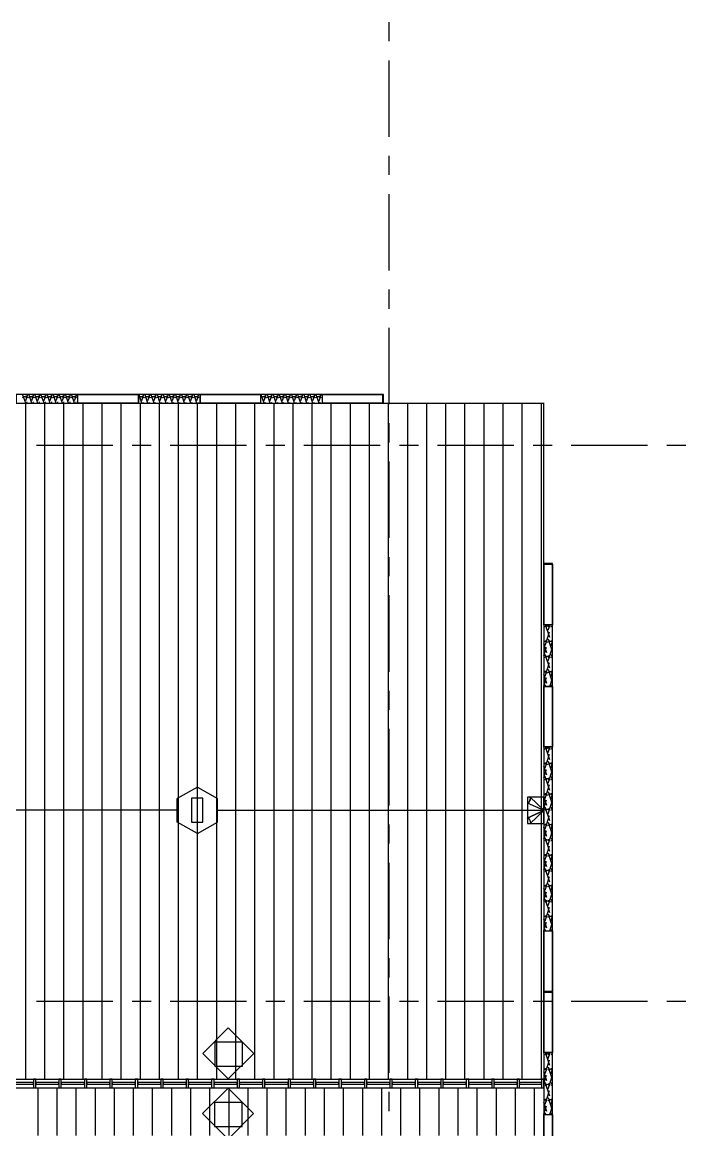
# Model space of a CAD drawing. Extents: x 0 to 3024, y 0 to 2160.
# Drawn here: x 1396 to 1708, y 646 to 1168 of the extents above; entities that cross this region are included whole.
import ezdxf

# ---------------------------------------------------------------- set-up
doc = ezdxf.new("R2010")
doc.units = 0
doc.layers.add('CTR-1st_Phase-Structure_S213-THIRD_FLOOR_FRAMING_PLAN', color=7, linetype='CONTINUOUS')

msp = doc.modelspace()

# ---------------------------------------------------------------- linework, layer by layer
at = {"layer": 'CTR-1st_Phase-Structure_S213-THIRD_FLOOR_FRAMING_PLAN', "color": 1}
for points in [[(1568.579961, 1159.260025), (1568.579961, 1168.260025)], [(1568.579961, 1114.260026), (1568.579961, 1150.260025)], [(1568.579961, 1096.260027), (1568.579961, 1105.260026)], [(1568.579961, 1051.260028), (1568.579961, 1087.260027)], [(1568.579961, 1033.260028), (1568.579961, 1042.260028)], [(1568.579961, 988.260029), (1568.579961, 1024.260028)], [(1397.279965, 692.820037), (1397.279965, 966.30003), (1397.279965, 988.800029)], [(1406.279965, 692.820037), (1406.279965, 966.30003), (1406.279965, 988.800029)], [(1415.279965, 692.820037), (1415.279965, 966.30003), (1415.279965, 988.800029)], [(1424.279964, 692.820037), (1424.279964, 966.30003), (1424.279964, 988.800029)], [(1433.279964, 692.820037), (1433.279964, 966.30003), (1433.279964, 988.800029)], [(1442.279964, 692.820037), (1442.279964, 966.30003), (1442.279964, 988.800029)], [(1451.279964, 692.820037), (1451.279964, 966.30003), (1451.279964, 988.800029)], [(1460.279963, 692.820037), (1460.279963, 966.30003), (1460.279963, 988.800029)], [(1469.279963, 692.820037), (1469.279963, 966.30003), (1469.279963, 988.800029)], [(1478.279963, 692.820037), (1478.279963, 966.30003), (1478.279963, 988.800029)], [(1487.279963, 692.820037), (1487.279963, 966.30003), (1487.279963, 988.800029)], [(1496.279963, 692.820037), (1496.279963, 966.30003), (1496.279963, 988.800029)], [(1505.279962, 692.820037), (1505.279962, 966.30003), (1505.279962, 988.800029)], [(1514.279962, 692.820037), (1514.279962, 966.30003), (1514.279962, 988.800029)], [(1523.279962, 692.820037), (1523.279962, 966.30003), (1523.279962, 988.800029)], [(1532.279962, 692.820037), (1532.279962, 966.30003), (1532.279962, 988.800029)], [(1541.279961, 692.820037), (1541.279961, 966.30003), (1541.279961, 988.800029)], [(1550.279961, 692.820037), (1550.279961, 966.30003), (1550.279961, 988.800029)], [(1559.279961, 692.820037), (1559.279961, 966.30003), (1559.279961, 988.800029)], [(1568.279961, 692.820037), (1568.279961, 966.30003), (1568.279961, 988.800029)], [(1577.279961, 692.820037), (1577.279961, 966.30003), (1577.279961, 988.800029)], [(1586.27996, 692.820037), (1586.27996, 966.30003), (1586.27996, 988.800029)], [(1595.27996, 692.820037), (1595.27996, 966.30003), (1595.27996, 988.800029)], [(1604.27996, 692.820037), (1604.27996, 966.30003), (1604.27996, 988.800029)], [(1613.27996, 692.820037), (1613.27996, 966.30003), (1613.27996, 988.800029)], [(1622.279959, 692.820037), (1622.279959, 966.30003), (1622.279959, 988.800029)], [(1631.279959, 692.820037), (1631.279959, 966.30003), (1631.279959, 988.800029)], [(1640.279959, 692.820037), (1640.279959, 966.30003), (1640.279959, 988.800029)], [(1568.579961, 970.26003), (1568.579961, 979.26003)], [(1438.379964, 968.76003), (1402.379965, 968.76003)], [(1456.379964, 968.76003), (1447.379964, 968.76003)], [(1501.379962, 968.76003), (1465.379963, 968.76003)], [(1519.379962, 968.76003), (1510.379962, 968.76003)], [(1564.379961, 968.76003), (1528.379962, 968.76003)], [(1582.37996, 968.76003), (1573.379961, 968.76003)], [(1627.379959, 968.76003), (1591.37996, 968.76003)], [(1645.379959, 968.76003), (1636.379959, 968.76003)], [(1690.379958, 968.76003), (1654.379959, 968.76003)], [(1708.379957, 968.76003), (1699.379958, 968.76003)], [(1568.579961, 925.260031), (1568.579961, 961.26003)], [(1568.579961, 907.260031), (1568.579961, 916.260031)], [(1568.579961, 862.260032), (1568.579961, 898.260032)], [(1568.579961, 844.260033), (1568.579961, 853.260033)], [(1568.579961, 799.260034), (1568.579961, 835.260033)], [(1568.579961, 781.260034), (1568.579961, 790.260034)], [(1568.579961, 736.260036), (1568.579961, 772.260035)], [(1568.579961, 718.260036), (1568.579961, 727.260036)], [(1438.379964, 706.800036), (1402.379965, 706.800036)], [(1456.379964, 706.800036), (1447.379964, 706.800036)], [(1501.379962, 706.800036), (1465.379963, 706.800036)], [(1519.379962, 706.800036), (1510.379962, 706.800036)], [(1564.379961, 706.800036), (1528.379962, 706.800036)], [(1568.579961, 673.260037), (1568.579961, 709.260036)], [(1582.37996, 706.800036), (1573.379961, 706.800036)], [(1627.379959, 706.800036), (1591.37996, 706.800036)], [(1645.379959, 706.800036), (1636.379959, 706.800036)], [(1690.379958, 706.800036), (1654.379959, 706.800036)], [(1708.379957, 706.800036), (1699.379958, 706.800036)], [(1397.279965, 670.320037), (1397.279965, 692.820037)], [(1406.279965, 670.320037), (1406.279965, 692.820037)], [(1415.279965, 670.320037), (1415.279965, 692.820037)], [(1424.279964, 670.320037), (1424.279964, 692.820037)], [(1433.279964, 670.320037), (1433.279964, 692.820037)], [(1442.279964, 670.320037), (1442.279964, 692.820037)], [(1451.279964, 670.320037), (1451.279964, 692.820037)], [(1460.279963, 670.320037), (1460.279963, 692.820037)], [(1469.279963, 670.320037), (1469.279963, 692.820037)], [(1478.279963, 670.320037), (1478.279963, 692.820037)], [(1487.279963, 670.320037), (1487.279963, 692.820037)], [(1496.279963, 670.320037), (1496.279963, 692.820037)], [(1505.279962, 670.320037), (1505.279962, 692.820037)], [(1514.279962, 670.320037), (1514.279962, 692.820037)], [(1523.279962, 670.320037), (1523.279962, 692.820037)], [(1532.279962, 670.320037), (1532.279962, 692.820037)], [(1541.279961, 670.320037), (1541.279961, 692.820037)], [(1550.279961, 670.320037), (1550.279961, 692.820037)], [(1559.279961, 670.320037), (1559.279961, 692.820037)], [(1568.279961, 670.320037), (1568.279961, 692.820037)], [(1577.279961, 670.320037), (1577.279961, 692.820037)], [(1586.27996, 670.320037), (1586.27996, 692.820037)], [(1595.27996, 670.320037), (1595.27996, 692.820037)], [(1604.27996, 670.320037), (1604.27996, 692.820037)], [(1613.27996, 670.320037), (1613.27996, 692.820037)], [(1622.279959, 670.320037), (1622.279959, 692.820037)], [(1631.279959, 670.320037), (1631.279959, 692.820037)], [(1640.279959, 670.320037), (1640.279959, 692.820037)], [(1402.919965, 666.180037), (1402.919965, 643.680038)], [(1411.919965, 666.180037), (1411.919965, 643.680038)], [(1420.919964, 666.180037), (1420.919964, 643.680038)], [(1429.919964, 666.180037), (1429.919964, 643.680038)], [(1438.919964, 666.180037), (1438.919964, 643.680038)], [(1447.919964, 666.180037), (1447.919964, 643.680038)], [(1456.919964, 666.180037), (1456.919964, 643.680038)], [(1465.919963, 666.180037), (1465.919963, 643.680038)], [(1474.919963, 666.180037), (1474.919963, 643.680038)], [(1483.919963, 666.180037), (1483.919963, 643.680038)], [(1492.919963, 666.180037), (1492.919963, 643.680038)], [(1501.919962, 666.180037), (1501.919962, 643.680038)], [(1510.919962, 666.180037), (1510.919962, 643.680038)], [(1519.919962, 666.180037), (1519.919962, 643.680038)], [(1528.919962, 666.180037), (1528.919962, 643.680038)], [(1537.919962, 666.180037), (1537.919962, 643.680038)], [(1546.919961, 666.180037), (1546.919961, 643.680038)], [(1555.919961, 666.180037), (1555.919961, 643.680038)], [(1564.919961, 666.180037), (1564.919961, 643.680038)], [(1568.579961, 655.260038), (1568.579961, 664.260037)], [(1573.919961, 666.180037), (1573.919961, 643.680038)], [(1582.91996, 666.180037), (1582.91996, 643.680038)], [(1591.91996, 666.180037), (1591.91996, 643.680038)], [(1600.91996, 666.180037), (1600.91996, 643.680038)], [(1609.91996, 666.180037), (1609.91996, 643.680038)], [(1618.91996, 666.180037), (1618.91996, 643.680038)], [(1627.919959, 666.180037), (1627.919959, 643.680038)], [(1636.919959, 666.180037), (1636.919959, 643.680038)]]:
    msp.add_lwpolyline(points, dxfattribs=at)
at = {"layer": 'CTR-1st_Phase-Structure_S213-THIRD_FLOOR_FRAMING_PLAN', "color": 7}
for points in [[(646.199984, 992.880029), (646.199984, 988.799929), (1565.879961, 988.799929), (1565.879961, 992.880029)], [(1392.779965, 988.800029), (1421.879964, 988.800029), (1421.879964, 992.880029), (1392.779965, 992.880029)], [(1450.379964, 988.800029), (1479.479963, 988.800029), (1479.479963, 992.880029), (1450.379964, 992.880029)], [(1507.979962, 988.800029), (1537.079962, 988.800029), (1537.079962, 992.880029), (1507.979962, 992.880029)], [(1641.479959, 913.200031), (1641.479959, 423.300043), (1645.559959, 423.300043), (1645.559959, 913.200031)], [(1641.479959, 913.200031), (1641.479959, 912.900031), (1645.559959, 912.900031), (1645.559959, 913.200031)], [(1641.479959, 884.400032), (1641.479959, 855.300033), (1645.559959, 855.300033), (1645.559959, 884.400032)], [(1641.479959, 826.800033), (1641.479959, 740.100035), (1645.559959, 740.100035), (1645.559959, 826.800033)], [(1475.339963, 802.680034), (1475.339963, 791.400034), (1480.799963, 791.400034), (1480.799963, 802.680034)], [(1641.479959, 796.980034), (1634.999959, 803.100034), (1635.059959, 802.920034), (1635.119959, 802.740034), (1635.119959, 802.500034), (1635.059959, 802.260034), (1634.999959, 801.960034), (1634.939959, 801.660034), (1634.819959, 801.420034), (1634.699959, 801.180034), (1634.519959, 800.940034), (1634.339959, 800.760034), (1634.159959, 800.580034), (1634.039959, 800.460034), (1633.859959, 800.400034), (1633.679959, 800.400034), (1633.559959, 800.400034)], [(1633.679959, 803.100034), (1633.679959, 790.740034), (1641.419959, 790.740034), (1641.419959, 803.100034)], [(1641.479959, 796.800034), (1633.559959, 793.320034), (1633.679959, 793.380034), (1633.859959, 793.380034), (1634.039959, 793.260034), (1634.159959, 793.200034), (1634.339959, 793.020034), (1634.519959, 792.840034), (1634.699959, 792.600034), (1634.819959, 792.360034), (1634.939959, 792.060034), (1634.999959, 791.820034), (1635.059959, 791.520034), (1635.119959, 791.280034), (1635.119959, 791.040034), (1635.059959, 790.860034), (1634.999959, 790.680034)], [(1641.479959, 711.600036), (1641.479959, 711.300036), (1645.559959, 711.300036), (1645.559959, 711.600036)], [(1492.739963, 694.440037), (1504.739962, 682.440037), (1492.739963, 670.380037), (1480.679963, 682.440037)], [(1486.319963, 687.660037), (1486.319963, 676.380037), (1499.459963, 676.380037), (1499.459963, 687.660037)], [(1641.479959, 682.800037), (1641.479959, 653.700038), (1645.559959, 653.700038), (1645.559959, 682.800037)], [(1400.879965, 668.640037), (1390.019965, 668.640037), (1390.019965, 667.860037), (1400.879965, 667.860037)], [(1402.019965, 670.320037), (1400.879965, 670.320037), (1400.879965, 666.180037), (1402.019965, 666.180037)], [(1412.879965, 668.640037), (1402.019965, 668.640037), (1402.019965, 667.860037), (1412.879965, 667.860037)], [(1414.019965, 670.320037), (1412.879965, 670.320037), (1412.879965, 666.180037), (1414.019965, 666.180037)], [(1424.879964, 668.640037), (1414.019965, 668.640037), (1414.019965, 667.860037), (1424.879964, 667.860037)], [(1426.019964, 670.320037), (1424.879964, 670.320037), (1424.879964, 666.180037), (1426.019964, 666.180037)], [(1436.879964, 668.640037), (1426.019964, 668.640037), (1426.019964, 667.860037), (1436.879964, 667.860037)], [(1438.019964, 670.320037), (1436.879964, 670.320037), (1436.879964, 666.180037), (1438.019964, 666.180037)], [(1448.879964, 668.640037), (1438.019964, 668.640037), (1438.019964, 667.860037), (1448.879964, 667.860037)], [(1450.019964, 670.320037), (1448.879964, 670.320037), (1448.879964, 666.180037), (1450.019964, 666.180037)], [(1460.879963, 668.640037), (1450.019964, 668.640037), (1450.019964, 667.860037), (1460.879963, 667.860037)], [(1462.019963, 670.320037), (1460.879963, 670.320037), (1460.879963, 666.180037), (1462.019963, 666.180037)], [(1472.879963, 668.640037), (1462.019963, 668.640037), (1462.019963, 667.860037), (1472.879963, 667.860037)], [(1474.019963, 670.320037), (1472.879963, 670.320037), (1472.879963, 666.180037), (1474.019963, 666.180037)], [(1484.879963, 668.640037), (1474.019963, 668.640037), (1474.019963, 667.860037), (1484.879963, 667.860037)], [(1486.019963, 670.320037), (1484.879963, 670.320037), (1484.879963, 666.180037), (1486.019963, 666.180037)], [(1496.879963, 668.640037), (1486.019963, 668.640037), (1486.019963, 667.860037), (1496.879963, 667.860037)], [(1498.019963, 670.320037), (1496.879963, 670.320037), (1496.879963, 666.180037), (1498.019963, 666.180037)], [(1508.879962, 668.640037), (1498.019963, 668.640037), (1498.019963, 667.860037), (1508.879962, 667.860037)], [(1510.019962, 670.320037), (1508.879962, 670.320037), (1508.879962, 666.180037), (1510.019962, 666.180037)], [(1520.879962, 668.640037), (1510.019962, 668.640037), (1510.019962, 667.860037), (1520.879962, 667.860037)], [(1522.019962, 670.320037), (1520.879962, 670.320037), (1520.879962, 666.180037), (1522.019962, 666.180037)], [(1532.879962, 668.640037), (1522.019962, 668.640037), (1522.019962, 667.860037), (1532.879962, 667.860037)], [(1534.019962, 670.320037), (1532.879962, 670.320037), (1532.879962, 666.180037), (1534.019962, 666.180037)], [(1544.879961, 668.640037), (1534.019962, 668.640037), (1534.019962, 667.860037), (1544.879961, 667.860037)], [(1546.019961, 670.320037), (1544.879961, 670.320037), (1544.879961, 666.180037), (1546.019961, 666.180037)], [(1556.879961, 668.640037), (1546.019961, 668.640037), (1546.019961, 667.860037), (1556.879961, 667.860037)], [(1558.019961, 670.320037), (1556.879961, 670.320037), (1556.879961, 666.180037), (1558.019961, 666.180037)], [(1568.879961, 668.640037), (1558.019961, 668.640037), (1558.019961, 667.860037), (1568.879961, 667.860037)], [(1570.019961, 670.320037), (1568.879961, 670.320037), (1568.879961, 666.180037), (1570.019961, 666.180037)], [(1580.87996, 668.640037), (1570.019961, 668.640037), (1570.019961, 667.860037), (1580.87996, 667.860037)], [(1582.01996, 670.320037), (1580.87996, 670.320037), (1580.87996, 666.180037), (1582.01996, 666.180037)], [(1592.87996, 668.640037), (1582.01996, 668.640037), (1582.01996, 667.860037), (1592.87996, 667.860037)], [(1594.01996, 670.320037), (1592.87996, 670.320037), (1592.87996, 666.180037), (1594.01996, 666.180037)], [(1604.87996, 668.640037), (1594.01996, 668.640037), (1594.01996, 667.860037), (1604.87996, 667.860037)], [(1606.01996, 670.320037), (1604.87996, 670.320037), (1604.87996, 666.180037), (1606.01996, 666.180037)], [(1616.87996, 668.640037), (1606.01996, 668.640037), (1606.01996, 667.860037), (1616.87996, 667.860037)], [(1618.01996, 670.320037), (1616.87996, 670.320037), (1616.87996, 666.180037), (1618.01996, 666.180037)], [(1628.879959, 668.640037), (1618.01996, 668.640037), (1618.01996, 667.860037), (1628.879959, 667.860037)], [(1630.019959, 670.320037), (1628.879959, 670.320037), (1628.879959, 666.180037), (1630.019959, 666.180037)], [(1640.339959, 668.640037), (1630.019959, 668.640037), (1630.019959, 667.860037), (1640.339959, 667.860037)], [(1641.479959, 670.320037), (1640.339959, 670.320037), (1640.339959, 666.180037), (1641.479959, 666.180037)], [(1492.619963, 666.120037), (1504.619962, 654.120038), (1492.619963, 642.060038), (1480.619963, 654.120038)], [(1486.199963, 659.340038), (1486.199963, 648.060038), (1499.339963, 648.060038), (1499.339963, 659.340038)]]:
    msp.add_lwpolyline(points, close=True, dxfattribs=at)
at = {"layer": 'CTR-1st_Phase-Structure_S213-THIRD_FLOOR_FRAMING_PLAN', "color": 2}
for points in [[(1395.659965, 991.500029), (1397.819965, 992.220029), (1397.819965, 992.220029)], [(1397.279965, 988.800029), (1395.959965, 992.580029)], [(1398.359965, 991.200029), (1396.199965, 991.920029), (1396.199965, 991.920029)], [(1397.279965, 990.060029), (1398.239965, 992.880029)], [(1398.539965, 991.500029), (1400.699965, 992.220029), (1400.699965, 992.220029)], [(1400.159965, 988.800029), (1398.839965, 992.580029)], [(1401.239965, 991.200029), (1399.079965, 991.920029), (1399.079965, 991.920029)], [(1400.159965, 990.060029), (1401.119965, 992.880029)], [(1401.419965, 991.500029), (1403.579965, 992.220029), (1403.579965, 992.220029)], [(1403.039965, 988.800029), (1401.719965, 992.580029)], [(1404.119965, 991.200029), (1401.959965, 991.920029), (1401.959965, 991.920029)], [(1403.039965, 990.060029), (1403.999965, 992.880029)], [(1404.299965, 991.500029), (1406.459965, 992.220029), (1406.459965, 992.220029)], [(1405.919965, 988.800029), (1404.599965, 992.580029)], [(1406.999965, 991.200029), (1404.839965, 991.920029), (1404.839965, 991.920029)], [(1405.919965, 990.060029), (1406.879965, 992.880029)], [(1407.179965, 991.500029), (1409.339965, 992.220029), (1409.339965, 992.220029)], [(1408.799965, 988.800029), (1407.479965, 992.580029)], [(1409.879965, 991.200029), (1407.719965, 991.920029), (1407.719965, 991.920029)], [(1408.799965, 990.060029), (1409.759965, 992.880029)], [(1410.059965, 991.500029), (1412.219965, 992.220029), (1412.219965, 992.220029)], [(1411.679965, 988.800029), (1410.359965, 992.580029)], [(1412.759965, 991.200029), (1410.599965, 991.920029), (1410.599965, 991.920029)], [(1411.679965, 990.060029), (1412.639965, 992.880029)], [(1412.939965, 991.500029), (1415.099965, 992.220029), (1415.099965, 992.220029)], [(1414.559965, 988.800029), (1413.239965, 992.580029)], [(1415.639965, 991.200029), (1413.479965, 991.920029), (1413.479965, 991.920029)], [(1414.559965, 990.060029), (1415.519965, 992.880029)], [(1415.819965, 991.500029), (1417.979965, 992.220029), (1417.979965, 992.220029)], [(1417.439965, 988.800029), (1416.119965, 992.580029)], [(1418.519965, 991.200029), (1416.359965, 991.920029), (1416.359965, 991.920029)], [(1417.439965, 990.060029), (1418.399965, 992.880029)], [(1418.699965, 991.500029), (1420.859964, 992.220029), (1420.859964, 992.220029)], [(1420.319964, 988.800029), (1418.999965, 992.580029)], [(1421.399964, 991.200029), (1419.239965, 991.920029), (1419.239965, 991.920029)], [(1420.319964, 990.060029), (1421.279964, 992.880029)], [(1421.579964, 991.500029), (1421.879964, 991.620029)], [(1450.379964, 991.500029), (1452.539964, 992.220029), (1452.539964, 992.220029)], [(1451.999964, 988.800029), (1450.679964, 992.640029)], [(1453.079964, 991.200029), (1450.919964, 991.920029), (1450.919964, 991.920029)], [(1451.999964, 990.000029), (1452.959964, 992.880029)], [(1453.259964, 991.500029), (1455.419964, 992.220029), (1455.419964, 992.220029)], [(1454.879964, 988.800029), (1453.559964, 992.640029)], [(1455.959964, 991.200029), (1453.799964, 991.920029), (1453.799964, 991.920029)], [(1454.879964, 990.000029), (1455.839964, 992.880029)], [(1456.139964, 991.500029), (1458.299964, 992.220029), (1458.299964, 992.220029)], [(1457.759964, 988.800029), (1456.439964, 992.640029)], [(1458.839964, 991.200029), (1456.679964, 991.920029), (1456.679964, 991.920029)], [(1457.759964, 990.000029), (1458.719964, 992.880029)], [(1459.019964, 991.500029), (1461.179963, 992.220029), (1461.179963, 992.220029)], [(1460.639963, 988.800029), (1459.319964, 992.640029)], [(1461.719963, 991.200029), (1459.559964, 991.920029), (1459.559964, 991.920029)], [(1460.639963, 990.000029), (1461.599963, 992.880029)], [(1461.899963, 991.500029), (1464.059963, 992.220029), (1464.059963, 992.220029)], [(1463.519963, 988.800029), (1462.199963, 992.640029)], [(1464.599963, 991.200029), (1462.439963, 991.920029), (1462.439963, 991.920029)], [(1463.519963, 990.000029), (1464.479963, 992.880029)], [(1464.779963, 991.500029), (1466.939963, 992.220029), (1466.939963, 992.220029)], [(1466.399963, 988.800029), (1465.079963, 992.640029)], [(1467.479963, 991.200029), (1465.319963, 991.920029), (1465.319963, 991.920029)], [(1466.399963, 990.000029), (1467.359963, 992.880029)], [(1467.659963, 991.500029), (1469.819963, 992.220029), (1469.819963, 992.220029)], [(1469.279963, 988.800029), (1467.959963, 992.640029)], [(1470.359963, 991.200029), (1468.199963, 991.920029), (1468.199963, 991.920029)], [(1469.279963, 990.000029), (1470.239963, 992.880029)], [(1470.539963, 991.500029), (1472.699963, 992.220029), (1472.699963, 992.220029)], [(1472.159963, 988.800029), (1470.839963, 992.640029)], [(1473.239963, 991.200029), (1471.079963, 991.920029), (1471.079963, 991.920029)], [(1472.159963, 990.000029), (1473.119963, 992.880029)], [(1473.419963, 991.500029), (1475.579963, 992.220029), (1475.579963, 992.220029)], [(1475.039963, 988.800029), (1473.719963, 992.640029)], [(1476.119963, 991.200029), (1473.959963, 991.920029), (1473.959963, 991.920029)], [(1475.039963, 990.000029), (1475.999963, 992.880029)], [(1476.299963, 991.500029), (1478.459963, 992.220029), (1478.459963, 992.220029)], [(1477.919963, 988.800029), (1476.599963, 992.640029)], [(1478.999963, 991.200029), (1476.839963, 991.920029), (1476.839963, 991.920029)], [(1477.919963, 990.000029), (1478.879963, 992.880029)], [(1479.179963, 991.500029), (1479.479963, 991.620029)], [(1507.979962, 991.500029), (1510.139962, 992.220029), (1510.139962, 992.220029)], [(1509.599962, 988.800029), (1508.279962, 992.700029)], [(1510.679962, 991.200029), (1508.519962, 991.920029), (1508.519962, 991.920029)], [(1509.599962, 989.940029), (1510.559962, 992.880029)], [(1510.859962, 991.500029), (1513.019962, 992.220029), (1513.019962, 992.220029)], [(1512.479962, 988.800029), (1511.159962, 992.700029)], [(1513.559962, 991.200029), (1511.399962, 991.920029), (1511.399962, 991.920029)], [(1512.479962, 989.940029), (1513.439962, 992.880029)], [(1513.739962, 991.500029), (1515.899962, 992.220029), (1515.899962, 992.220029)], [(1515.359962, 988.800029), (1514.039962, 992.700029)], [(1516.439962, 991.200029), (1514.279962, 991.920029), (1514.279962, 991.920029)], [(1515.359962, 989.940029), (1516.319962, 992.880029)], [(1516.619962, 991.500029), (1518.779962, 992.220029), (1518.779962, 992.220029)], [(1518.239962, 988.800029), (1516.919962, 992.700029)], [(1519.319962, 991.200029), (1517.159962, 991.920029), (1517.159962, 991.920029)], [(1518.239962, 989.940029), (1519.199962, 992.880029)], [(1519.499962, 991.500029), (1521.659962, 992.220029), (1521.659962, 992.220029)], [(1521.119962, 988.800029), (1519.799962, 992.700029)], [(1522.199962, 991.200029), (1520.039962, 991.920029), (1520.039962, 991.920029)], [(1521.119962, 989.940029), (1522.079962, 992.880029)], [(1522.379962, 991.500029), (1524.539962, 992.220029), (1524.539962, 992.220029)], [(1523.999962, 988.800029), (1522.679962, 992.700029)], [(1525.079962, 991.200029), (1522.919962, 991.920029), (1522.919962, 991.920029)], [(1523.999962, 989.940029), (1524.959962, 992.880029)], [(1525.259962, 991.500029), (1527.419962, 992.220029), (1527.419962, 992.220029)], [(1526.879962, 988.800029), (1525.559962, 992.700029)], [(1527.959962, 991.200029), (1525.799962, 991.920029), (1525.799962, 991.920029)], [(1526.879962, 989.940029), (1527.839962, 992.880029)], [(1528.139962, 991.500029), (1530.299962, 992.220029), (1530.299962, 992.220029)], [(1529.759962, 988.800029), (1528.439962, 992.700029)], [(1530.839962, 991.200029), (1528.679962, 991.920029), (1528.679962, 991.920029)], [(1529.759962, 989.940029), (1530.719962, 992.880029)], [(1531.019962, 991.500029), (1533.179962, 992.220029), (1533.179962, 992.220029)], [(1532.639962, 988.800029), (1531.319962, 992.700029)], [(1533.719962, 991.200029), (1531.559962, 991.920029), (1531.559962, 991.920029)], [(1532.639962, 989.940029), (1533.599962, 992.880029)], [(1533.899962, 991.500029), (1536.059962, 992.220029), (1536.059962, 992.220029)], [(1535.519962, 988.800029), (1534.199962, 992.760029)], [(1536.599962, 991.200029), (1534.439962, 991.920029), (1534.439962, 991.920029)], [(1535.519962, 989.880029), (1536.479962, 992.880029)], [(1536.779962, 991.500029), (1537.079962, 991.560029)], [(1537.079962, 992.700029), (1537.079962, 992.760029)], [(1565.579961, 991.500029), (1565.879961, 991.560029)], [(1565.879961, 992.700029), (1565.879961, 992.760029)], [(1397.819965, 988.800029), (1397.999965, 989.340029)], [(1400.699965, 988.800029), (1400.879965, 989.340029)], [(1403.579965, 988.800029), (1403.759965, 989.340029)], [(1406.459965, 988.800029), (1406.639965, 989.340029)], [(1409.339965, 988.800029), (1409.519965, 989.340029)], [(1412.219965, 988.800029), (1412.399965, 989.340029)], [(1415.099965, 988.800029), (1415.279965, 989.340029)], [(1417.979965, 988.800029), (1418.159965, 989.340029)], [(1420.859964, 988.800029), (1421.039964, 989.340029)], [(1452.539964, 988.800029), (1452.719964, 989.280029)], [(1455.419964, 988.800029), (1455.599964, 989.280029)], [(1458.299964, 988.800029), (1458.479964, 989.280029)], [(1461.179963, 988.800029), (1461.359963, 989.280029)], [(1464.059963, 988.800029), (1464.239963, 989.280029)], [(1466.939963, 988.800029), (1467.119963, 989.280029)], [(1469.819963, 988.800029), (1469.999963, 989.280029)], [(1472.699963, 988.800029), (1472.879963, 989.280029)], [(1475.579963, 988.800029), (1475.759963, 989.280029)], [(1478.459963, 988.800029), (1478.639963, 989.280029)], [(1510.139962, 988.800029), (1510.319962, 989.220029)], [(1513.019962, 988.800029), (1513.199962, 989.220029)], [(1515.899962, 988.800029), (1516.079962, 989.220029)], [(1518.779962, 988.800029), (1518.959962, 989.220029)], [(1521.659962, 988.800029), (1521.839962, 989.220029)], [(1524.539962, 988.800029), (1524.719962, 989.220029)], [(1527.419962, 988.800029), (1527.599962, 989.220029)], [(1530.299962, 988.800029), (1530.479962, 989.220029)], [(1533.179962, 988.800029), (1533.359962, 989.220029)], [(1536.059962, 988.800029), (1536.239962, 989.160029)], [(1641.479959, 913.140031), (1641.479959, 913.200031)], [(1642.379959, 912.900031), (1642.259959, 913.200031)], [(1643.879959, 912.900031), (1644.119959, 913.020031), (1644.119959, 913.020031)], [(1644.239959, 912.900031), (1644.359959, 913.200031)], [(1645.259959, 912.900031), (1645.139959, 913.200031)], [(1641.479959, 884.340032), (1641.479959, 884.400032)], [(1641.719959, 883.200032), (1641.479959, 883.320032)], [(1641.959959, 883.500032), (1644.119959, 884.220032), (1644.119959, 884.220032)], [(1644.299959, 878.340032), (1642.259959, 884.400032)], [(1644.599959, 883.200032), (1642.439959, 883.920032), (1642.439959, 883.920032)], [(1643.459959, 881.760032), (1644.359959, 884.400032)], [(1644.839959, 883.500032), (1645.559959, 883.740032)], [(1645.559959, 883.140032), (1645.139959, 884.400032)], [(1645.559959, 883.860032), (1645.319959, 883.920032), (1645.319959, 883.920032)], [(1641.479959, 876.600032), (1642.679959, 877.020032), (1642.679959, 877.020032)], [(1642.019959, 874.560032), (1644.179959, 881.040032)], [(1643.399959, 876.300032), (1645.559959, 877.020032), (1645.559959, 877.020032)], [(1645.559959, 871.620032), (1643.579959, 877.620032)], [(1645.559959, 876.180032), (1643.879959, 876.720032), (1643.879959, 876.720032)], [(1643.159959, 876.000032), (1641.479959, 876.600032)], [(1642.859959, 871.140032), (1641.479959, 875.400032)], [(1641.479959, 869.940032), (1642.739959, 873.840032)], [(1643.459959, 867.360032), (1645.559959, 873.660032)], [(1644.899959, 874.560032), (1645.559959, 876.540032)], [(1641.719959, 868.800032), (1641.479959, 868.920032)], [(1641.959959, 869.100032), (1644.119959, 869.820032), (1644.119959, 869.820032)], [(1642.019959, 860.160032), (1644.179959, 866.640032)], [(1644.299959, 863.940032), (1642.139959, 870.420032)], [(1644.599959, 868.800032), (1642.439959, 869.520032), (1642.439959, 869.520032)], [(1644.839959, 869.100032), (1645.559959, 869.340032)], [(1645.559959, 868.740032), (1645.019959, 870.420032)], [(1645.559959, 869.460032), (1645.319959, 869.520032), (1645.319959, 869.520032)], [(1641.479959, 862.200032), (1642.679959, 862.620032), (1642.679959, 862.620032)], [(1643.159959, 861.600032), (1641.479959, 862.200032)], [(1643.399959, 861.900032), (1645.559959, 862.620032), (1645.559959, 862.620032)], [(1645.559959, 857.220033), (1643.579959, 863.220032)], [(1645.559959, 861.780032), (1643.879959, 862.320032), (1643.879959, 862.320032)], [(1644.899959, 860.160032), (1645.559959, 862.140032)], [(1642.859959, 856.740033), (1641.479959, 861.000032)], [(1641.479959, 855.540033), (1642.739959, 859.440033)], [(1642.379959, 855.300033), (1642.139959, 856.020033)], [(1644.239959, 855.300033), (1645.559959, 859.260033)], [(1645.259959, 855.300033), (1645.019959, 856.020033)], [(1643.879959, 855.300033), (1644.119959, 855.420033), (1644.119959, 855.420033)], [(1641.479959, 826.740033), (1641.479959, 826.800033)], [(1641.659959, 825.600033), (1641.479959, 825.720033)], [(1641.959959, 825.900033), (1644.119959, 826.620033), (1644.119959, 826.620033)], [(1644.299959, 820.740033), (1642.259959, 826.800033)], [(1644.539959, 825.600033), (1642.379959, 826.320033), (1642.379959, 826.320033)], [(1643.459959, 824.160033), (1644.359959, 826.800033)], [(1644.839959, 825.900033), (1645.559959, 826.140033)], [(1645.559959, 825.540033), (1645.139959, 826.800033)], [(1645.559959, 826.260033), (1645.259959, 826.320033), (1645.259959, 826.320033)], [(1641.479959, 819.000034), (1642.679959, 819.420034), (1642.679959, 819.420034)], [(1642.019959, 816.960034), (1644.179959, 823.440033)], [(1643.399959, 818.700034), (1645.559959, 819.420034)], [(1645.559959, 814.020034), (1643.579959, 820.020033)], [(1643.099959, 818.400034), (1641.479959, 819.000034)], [(1642.859959, 813.540034), (1641.479959, 817.740034)], [(1641.479959, 812.340034), (1642.739959, 816.240034)], [(1643.459959, 809.760034), (1645.559959, 816.060034)], [(1645.559959, 818.580034), (1643.819959, 819.120034), (1643.819959, 819.120034)], [(1644.899959, 816.960034), (1645.559959, 818.940034)], [(1641.659959, 811.200034), (1641.479959, 811.320034)], [(1641.959959, 811.500034), (1644.119959, 812.220034), (1644.119959, 812.220034)], [(1642.019959, 802.560034), (1644.179959, 809.040034)], [(1644.299959, 806.340034), (1642.139959, 812.820034)], [(1644.539959, 811.200034), (1642.379959, 811.920034), (1642.379959, 811.920034)], [(1644.839959, 811.500034), (1645.559959, 811.740034)], [(1645.559959, 811.140034), (1645.019959, 812.820034)], [(1645.559959, 811.860034), (1645.259959, 811.920034), (1645.259959, 811.920034)], [(1641.479959, 804.600034), (1642.679959, 805.020034), (1642.679959, 805.020034)], [(1643.099959, 804.000034), (1641.479959, 804.600034)], [(1643.399959, 804.300034), (1645.559959, 805.020034)], [(1645.559959, 799.620034), (1643.579959, 805.620034)], [(1645.559959, 804.180034), (1643.819959, 804.720034), (1643.819959, 804.720034)], [(1644.899959, 802.560034), (1645.559959, 804.540034)], [(1642.859959, 799.140034), (1641.479959, 803.340034)], [(1641.479959, 797.940034), (1642.739959, 801.840034)], [(1643.459959, 795.360034), (1645.559959, 801.660034)], [(1641.659959, 796.860034), (1641.479959, 796.920034)], [(1642.019959, 797.100034), (1644.179959, 797.820034), (1644.179959, 797.820034)], [(1642.019959, 788.160034), (1644.179959, 794.580034)], [(1644.299959, 791.940034), (1642.139959, 798.420034)], [(1644.539959, 796.860034), (1642.379959, 797.520034), (1642.379959, 797.520034)], [(1644.899959, 797.100034), (1645.559959, 797.340034)], [(1645.559959, 796.740034), (1645.019959, 798.420034)], [(1645.559959, 797.460034), (1645.259959, 797.580034), (1645.259959, 797.580034)], [(1641.479959, 790.200034), (1642.739959, 790.620034), (1642.739959, 790.620034)], [(1643.099959, 789.660034), (1641.479959, 790.200034)], [(1642.859959, 784.680034), (1641.479959, 788.940034)], [(1643.459959, 789.900034), (1645.559959, 790.620034)], [(1645.559959, 785.220034), (1643.579959, 791.160034)], [(1645.559959, 789.780034), (1643.819959, 790.380034), (1643.819959, 790.380034)], [(1644.899959, 788.100034), (1645.559959, 790.140034)], [(1641.479959, 783.540034), (1642.739959, 787.380034)], [(1642.019959, 782.700034), (1644.179959, 783.420034), (1644.179959, 783.420034)], [(1644.299959, 777.480035), (1642.139959, 783.960034)], [(1644.539959, 782.460034), (1642.379959, 783.180034), (1642.379959, 783.180034)], [(1643.459959, 780.900034), (1645.559959, 787.260034)], [(1644.899959, 782.700034), (1645.559959, 782.940034)], [(1645.559959, 782.340034), (1645.019959, 783.960034)], [(1645.559959, 783.060034), (1645.259959, 783.180034), (1645.259959, 783.180034)], [(1641.659959, 782.460034), (1641.479959, 782.520034)], [(1642.019959, 773.700035), (1644.179959, 780.180034)], [(1641.479959, 775.800035), (1642.739959, 776.220035), (1642.739959, 776.220035)], [(1643.099959, 775.260035), (1641.479959, 775.800035)], [(1642.859959, 770.280035), (1641.479959, 774.540035)], [(1641.479959, 769.140035), (1642.739959, 772.980035)], [(1643.459959, 775.500035), (1645.559959, 776.220035)], [(1643.459959, 766.500035), (1645.559959, 772.860035)], [(1645.559959, 770.820035), (1643.579959, 776.760035)], [(1645.559959, 775.380035), (1643.819959, 775.980035), (1643.819959, 775.980035)], [(1644.899959, 773.700035), (1645.559959, 775.740035)], [(1641.659959, 768.060035), (1641.479959, 768.120035)], [(1642.019959, 768.300035), (1644.179959, 769.020035), (1644.179959, 769.020035)], [(1644.299959, 763.080035), (1642.139959, 769.560035)], [(1644.539959, 768.060035), (1642.379959, 768.780035), (1642.379959, 768.780035)], [(1644.899959, 768.300035), (1645.559959, 768.540035)], [(1645.559959, 767.940035), (1645.019959, 769.560035)], [(1645.559959, 768.660035), (1645.259959, 768.780035), (1645.259959, 768.780035)], [(1642.019959, 759.300035), (1644.179959, 765.780035)], [(1645.559959, 756.420035), (1643.579959, 762.360035)], [(1641.479959, 761.400035), (1642.739959, 761.820035), (1642.739959, 761.820035)], [(1643.099959, 760.860035), (1641.479959, 761.400035)], [(1642.859959, 755.880035), (1641.479959, 760.140035)], [(1641.479959, 754.680035), (1642.739959, 758.580035)], [(1643.459959, 761.100035), (1645.559959, 761.820035)], [(1643.459959, 752.100035), (1645.559959, 758.460035)], [(1645.559959, 760.980035), (1643.819959, 761.580035), (1643.819959, 761.580035)], [(1644.899959, 759.300035), (1645.559959, 761.340035)], [(1641.659959, 753.660035), (1641.479959, 753.720035)], [(1642.019959, 753.900035), (1644.179959, 754.620035), (1644.179959, 754.620035)], [(1644.299959, 748.680035), (1642.139959, 755.160035)], [(1644.539959, 753.660035), (1642.379959, 754.380035), (1642.379959, 754.380035)], [(1644.899959, 753.900035), (1645.559959, 754.140035)], [(1645.559959, 753.540035), (1645.019959, 755.160035)], [(1645.559959, 754.260035), (1645.259959, 754.380035), (1645.259959, 754.380035)], [(1641.479959, 747.000035), (1642.739959, 747.420035), (1642.739959, 747.420035)], [(1643.099959, 746.460035), (1641.479959, 747.000035)], [(1642.019959, 744.900035), (1644.179959, 751.380035)], [(1643.459959, 746.700035), (1645.559959, 747.420035)], [(1645.559959, 742.020035), (1643.579959, 747.960035)], [(1645.559959, 746.580035), (1643.819959, 747.180035), (1643.819959, 747.180035)], [(1644.899959, 744.900035), (1645.559959, 746.940035)], [(1642.859959, 741.480035), (1641.479959, 745.740035)], [(1641.479959, 740.280035), (1642.739959, 744.180035)], [(1644.299959, 740.100035), (1645.559959, 744.060035)], [(1642.379959, 740.100035), (1642.139959, 740.760035)], [(1643.879959, 740.100035), (1644.179959, 740.220035), (1644.179959, 740.220035)], [(1645.259959, 740.100035), (1645.019959, 740.760035)], [(1641.479959, 711.480036), (1641.479959, 711.600036)], [(1642.379959, 711.300036), (1642.259959, 711.600036)], [(1643.879959, 711.300036), (1644.179959, 711.420036), (1644.179959, 711.420036)], [(1644.299959, 711.300036), (1644.359959, 711.600036)], [(1645.259959, 711.300036), (1645.139959, 711.600036)], [(1641.479959, 682.680037), (1641.479959, 682.800037)], [(1641.599959, 681.660037), (1641.479959, 681.720037)], [(1642.019959, 681.900037), (1644.179959, 682.620037), (1644.179959, 682.620037)], [(1642.019959, 672.900037), (1644.179959, 679.380037)], [(1644.299959, 676.680037), (1642.259959, 682.800037)], [(1644.479959, 681.660037), (1642.319959, 682.380037), (1642.319959, 682.380037)], [(1643.459959, 680.100037), (1644.359959, 682.800037)], [(1644.899959, 681.900037), (1645.559959, 682.140037)], [(1645.559959, 681.480037), (1645.139959, 682.800037)], [(1645.559959, 682.260037), (1645.199959, 682.380037), (1645.199959, 682.380037)], [(1641.479959, 675.000037), (1642.739959, 675.420037), (1642.739959, 675.420037)], [(1643.039959, 674.460037), (1641.479959, 675.000037)], [(1642.859959, 669.480037), (1641.479959, 673.740037)], [(1643.459959, 674.700037), (1645.559959, 675.420037)], [(1645.559959, 669.960037), (1643.579959, 675.960037)], [(1645.559959, 674.580037), (1643.759959, 675.180037), (1643.759959, 675.180037)], [(1644.899959, 672.900037), (1645.559959, 674.880037)], [(1641.479959, 668.280037), (1642.739959, 672.180037)], [(1642.019959, 667.500037), (1644.179959, 668.220037), (1644.179959, 668.220037)], [(1644.299959, 662.280037), (1642.139959, 668.760037)], [(1644.479959, 667.260037), (1642.319959, 667.980037), (1642.319959, 667.980037)], [(1643.459959, 665.700037), (1645.559959, 672.000037)], [(1645.559959, 667.080037), (1645.019959, 668.760037)], [(1645.559959, 667.860037), (1645.199959, 667.980037), (1645.199959, 667.980037)], [(1641.599959, 667.260037), (1641.479959, 667.320037)], [(1642.019959, 658.500038), (1644.179959, 664.980037)], [(1644.899959, 667.500037), (1645.559959, 667.740037)], [(1641.479959, 660.600037), (1642.739959, 661.020037), (1642.739959, 661.020037)], [(1643.039959, 660.060037), (1641.479959, 660.600037)], [(1642.859959, 655.080038), (1641.479959, 659.280038)], [(1641.479959, 653.880038), (1642.739959, 657.780038)], [(1643.459959, 660.300037), (1645.559959, 661.020037)], [(1645.559959, 655.560038), (1643.579959, 661.560037)], [(1645.559959, 660.180037), (1643.759959, 660.780037), (1643.759959, 660.780037)], [(1644.299959, 653.700038), (1645.559959, 657.600038)], [(1644.899959, 658.500038), (1645.559959, 660.480037)], [(1642.379959, 653.700038), (1642.139959, 654.360038)], [(1643.879959, 653.700038), (1644.179959, 653.820038), (1644.179959, 653.820038)], [(1645.259959, 653.700038), (1645.019959, 654.360038)]]:
    msp.add_lwpolyline(points, dxfattribs=at)
at = {"layer": 'CTR-1st_Phase-Structure_S213-THIRD_FLOOR_FRAMING_PLAN', "color": 7}
for points in [[(1421.879964, 992.880029), (1450.379964, 992.880029)], [(1421.879964, 988.800029), (1421.879964, 992.880029)], [(1450.379964, 988.800029), (1450.379964, 992.880029)], [(1479.479963, 992.880029), (1507.979962, 992.880029)], [(1479.479963, 992.880029), (1479.479963, 988.800029)], [(1507.979962, 992.880029), (1507.979962, 988.800029)], [(1565.579961, 988.800029), (1565.879961, 988.800029), (1565.879961, 992.880029), (1565.579961, 992.880029), (1565.579961, 988.800029), (1537.079962, 988.800029)], [(1537.079962, 992.880029), (1565.579961, 992.880029)], [(1537.079962, 988.800029), (1537.079962, 992.880029)], [(1565.579961, 988.800029), (1565.579961, 992.880029)], [(1450.379964, 988.800029), (1421.879964, 988.800029)], [(1507.979962, 988.800029), (1479.479963, 988.800029)], [(1565.879961, 988.800029), (1641.599959, 988.800029)], [(1641.479959, 913.200031), (1641.479959, 988.800029)], [(1641.479959, 884.400032), (1641.479959, 912.900031)], [(1645.559959, 912.900031), (1641.479959, 912.900031)], [(1645.559959, 912.900031), (1645.559959, 884.400032)], [(1645.559959, 884.400032), (1641.479959, 884.400032)], [(1641.479959, 826.800033), (1641.479959, 855.300033)], [(1645.559959, 855.300033), (1641.479959, 855.300033)], [(1645.559959, 855.300033), (1645.559959, 826.800033)], [(1645.559959, 826.800033), (1641.479959, 826.800033)], [(1478.279963, 807.900034), (1468.619963, 802.560034), (1468.619963, 791.400034)], [(1478.279963, 807.900034), (1487.699963, 802.560034)], [(1478.279963, 786.000034), (1468.619963, 791.400034), (1468.619963, 802.560034)], [(1478.279963, 786.000034), (1487.699963, 791.400034), (1487.699963, 802.560034)], [(1633.559959, 800.400034), (1633.979959, 800.460034), (1634.459959, 800.880034), (1634.879959, 801.540034), (1635.059959, 802.260034)], [(1633.559959, 800.400034), (1641.479959, 796.980034)], [(1641.479959, 796.980034), (1634.819959, 803.280034)], [(1635.119959, 802.320034), (1635.059959, 802.920034), (1634.819959, 803.280034)], [(1468.619963, 796.980034), (1315.079967, 796.980034)], [(1487.699963, 796.980034), (1641.479959, 796.980034)], [(1633.559959, 793.320034), (1641.479959, 796.800034)], [(1633.559959, 793.320034), (1633.979959, 793.320034), (1634.459959, 792.900034), (1634.879959, 792.240034)], [(1641.479959, 796.800034), (1634.819959, 790.500034)], [(1635.119959, 791.460034), (1635.059959, 790.800034), (1634.819959, 790.500034)], [(1634.879959, 792.180034), (1635.059959, 791.460034)], [(1641.479959, 711.600036), (1641.479959, 740.100035)], [(1641.479959, 740.100035), (1645.559959, 740.100035)], [(1645.559959, 740.100035), (1645.559959, 711.600036)], [(1641.479959, 711.600036), (1645.559959, 711.600036)], [(1641.479959, 682.800037), (1641.479959, 711.300036)], [(1645.559959, 711.300036), (1641.479959, 711.300036)], [(1645.559959, 711.300036), (1645.559959, 682.800037)], [(1645.559959, 682.800037), (1641.479959, 682.800037)], [(1389.479965, 670.320037), (1401.479965, 670.320037)], [(1401.479965, 670.320037), (1413.479965, 670.320037)], [(1413.479965, 670.320037), (1425.479964, 670.320037)], [(1425.479964, 670.320037), (1437.479964, 670.320037)], [(1437.479964, 670.320037), (1449.479964, 670.320037)], [(1449.479964, 670.320037), (1461.479963, 670.320037)], [(1461.479963, 670.320037), (1473.479963, 670.320037)], [(1473.479963, 670.320037), (1485.479963, 670.320037)], [(1485.479963, 670.320037), (1497.479963, 670.320037)], [(1497.479963, 670.320037), (1509.479962, 670.320037)], [(1509.479962, 670.320037), (1521.479962, 670.320037)], [(1521.479962, 670.320037), (1533.479962, 670.320037)], [(1533.479962, 670.320037), (1545.479961, 670.320037)], [(1545.479961, 670.320037), (1557.479961, 670.320037)], [(1557.479961, 670.320037), (1569.479961, 670.320037)], [(1569.479961, 670.320037), (1581.47996, 670.320037)], [(1581.47996, 670.320037), (1593.47996, 670.320037)], [(1593.47996, 670.320037), (1605.47996, 670.320037)], [(1605.47996, 670.320037), (1617.47996, 670.320037)], [(1617.47996, 670.320037), (1629.479959, 670.320037)], [(1629.479959, 670.320037), (1641.479959, 670.320037)], [(1389.479965, 666.180037), (1401.479965, 666.180037)], [(1401.479965, 666.180037), (1413.479965, 666.180037)], [(1413.479965, 666.180037), (1425.479964, 666.180037)], [(1425.479964, 666.180037), (1437.479964, 666.180037)], [(1437.479964, 666.180037), (1449.479964, 666.180037)], [(1449.479964, 666.180037), (1461.479963, 666.180037)], [(1461.479963, 666.180037), (1473.479963, 666.180037)], [(1473.479963, 666.180037), (1485.479963, 666.180037)], [(1485.479963, 666.180037), (1497.479963, 666.180037)], [(1497.479963, 666.180037), (1509.479962, 666.180037)], [(1509.479962, 666.180037), (1521.479962, 666.180037)], [(1521.479962, 666.180037), (1533.479962, 666.180037)], [(1533.479962, 666.180037), (1545.479961, 666.180037)], [(1545.479961, 666.180037), (1557.479961, 666.180037)], [(1557.479961, 666.180037), (1569.479961, 666.180037)], [(1569.479961, 666.180037), (1581.47996, 666.180037)], [(1581.47996, 666.180037), (1593.47996, 666.180037)], [(1593.47996, 666.180037), (1605.47996, 666.180037)], [(1605.47996, 666.180037), (1617.47996, 666.180037)], [(1617.47996, 666.180037), (1629.479959, 666.180037)], [(1629.479959, 666.180037), (1641.479959, 666.180037)], [(1641.479959, 625.200038), (1641.479959, 653.700038)], [(1641.479959, 653.700038), (1645.559959, 653.700038)], [(1645.559959, 653.700038), (1645.559959, 625.200038)]]:
    msp.add_lwpolyline(points, dxfattribs=at)

doc.saveas('drawing.dxf')
